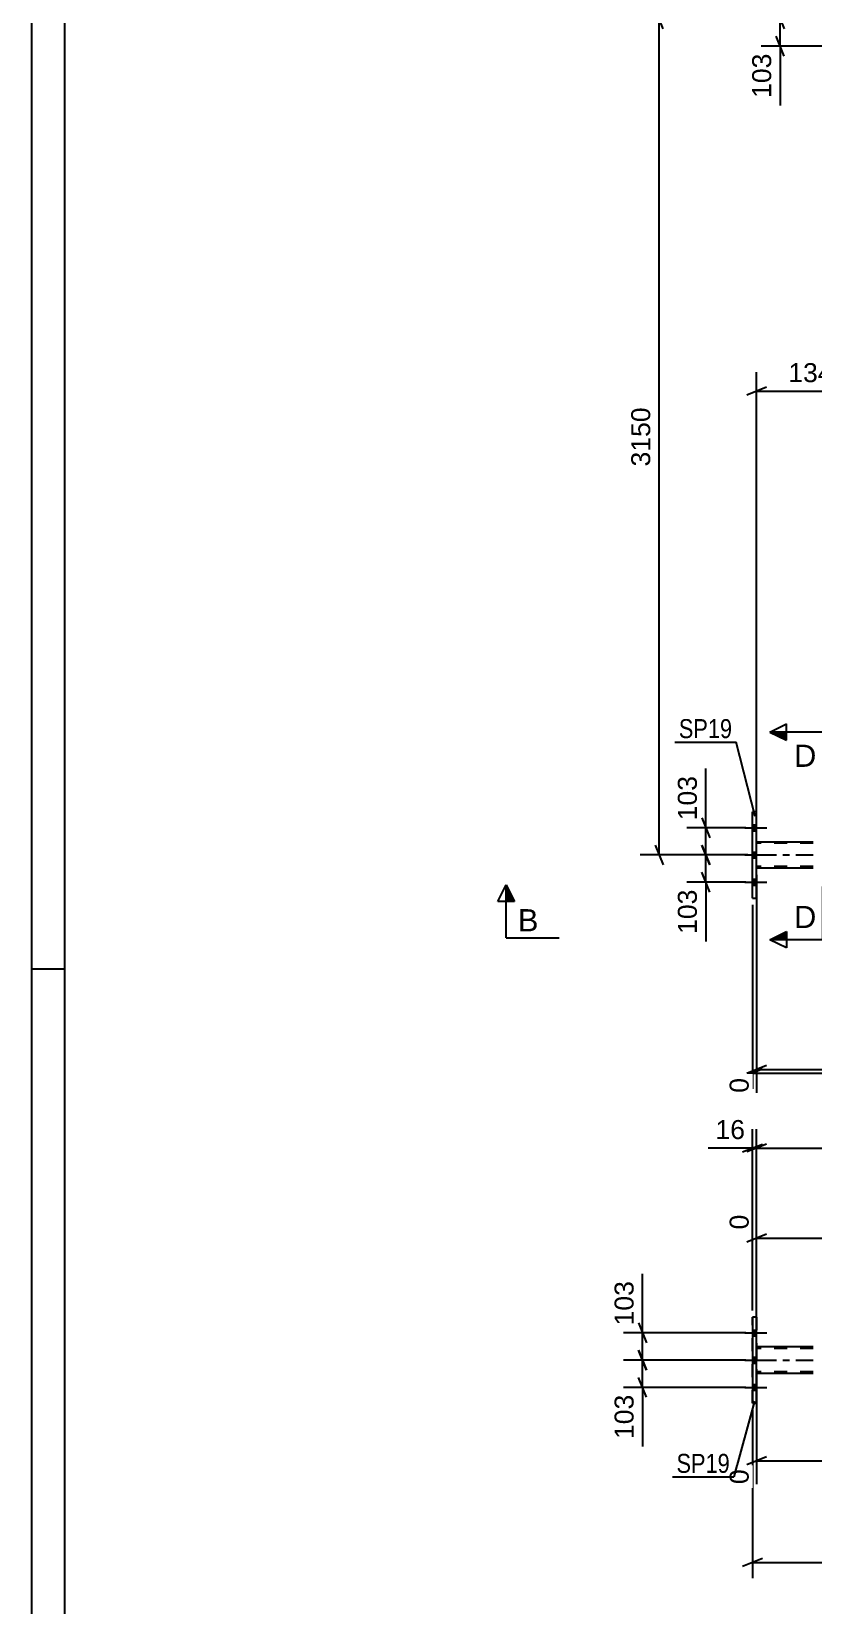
# Model space of a CAD drawing. Header units: millimetres. Extents: x 0 to 841, y 0 to 594.
# Drawn here: x 0 to 117.9, y 202.1 to 439.3 of the extents above; entities that cross this region are included whole.
import ezdxf

# ---------------------------------------------------------------- set-up
doc = ezdxf.new("R2010")
doc.units = ezdxf.units.MM
doc.linetypes.add('DXK_LINE_DOT2', pattern=[3.9198, 1.9599, -1.9599])
doc.linetypes.add('DXK_LINE_DOT3', pattern=[5.9187, 2.979, -0.9799, 0.9799, -0.9799])
doc.styles.add('Arial', font='ARIAL.TTF', dxfattribs={"height": 0.2})
doc.styles.add('Arial Narrow', font='ARIALN.TTF', dxfattribs={"height": 0.2})

# ---------------------------------------------------------------- blocks, each defined once
blk = doc.blocks.new('Unknown-318895815-1115')
at = {"color": 5, "linetype": 'Continuous'}
for p, q in [((0, 594), (0, 0)), ((5, 589), (5, 5)), ((5, 298), (0, 298))]:
    blk.add_line(p, q, dxfattribs=at)
blk = doc.blocks.new('Part-318895815-3027 - 2943')
at = {"color": 2, "linetype": 'Continuous'}
for p, q in [((109.31, 317.23), (117.83, 317.23)), ((117.83, 313.23), (109.31, 313.23))]:
    blk.add_line(p, q, dxfattribs=at)
at = {"color": 7, "linetype": 'DXK_LINE_DOT2'}
for p, q in [((109.31, 313.23), (109.31, 317.23)), ((117.83, 316.99), (109.31, 316.99)), ((117.83, 313.47), (109.31, 313.47))]:
    blk.add_line(p, q, dxfattribs=at)
at = {"color": 7, "linetype": 'DXK_LINE_DOT3'}
blk.add_line((109.31, 315.23), (117.83, 315.23), dxfattribs=at)
blk = doc.blocks.new('Part-318895815-3186 - 2943')
at = {"color": 2, "linetype": 'Continuous'}
for p, q in [((108.67, 308.73), (108.67, 321.73)), ((109.31, 321.73), (108.67, 321.73)), ((109.31, 308.73), (109.31, 321.73)), ((108.67, 308.73), (109.31, 308.73))]:
    blk.add_line(p, q, dxfattribs=at)
blk = doc.blocks.new('Bolt-318895815-3261 - 2943')
at = {"linetype": 'Continuous'}
for points in [[(109.31, 318.89), (109.31, 319.77), (108.67, 319.77), (108.67, 318.89)], [(109.31, 318.89), (109.31, 319.77), (108.67, 319.77), (108.67, 318.89)], [(109.31, 318.89), (109.31, 319.77), (108.67, 319.77), (108.67, 318.89)], [(109.31, 314.79), (109.31, 315.67), (108.67, 315.67), (108.67, 314.79)], [(109.31, 314.79), (109.31, 315.67), (108.67, 315.67), (108.67, 314.79)], [(109.31, 310.69), (109.31, 311.57), (108.67, 311.57), (108.67, 310.69)], [(109.31, 310.69), (109.31, 311.57), (108.67, 311.57), (108.67, 310.69)], [(109.31, 310.69), (109.31, 311.57), (108.67, 311.57), (108.67, 310.69)]]:
    blk.add_hatch(color=1, dxfattribs=at).paths.add_polyline_path(points)
at = {"color": 1, "linetype": 'Continuous'}
for p, q in [((107.51, 319.33), (110.83, 319.33)), ((107.51, 319.33), (110.83, 319.33)), ((107.51, 319.33), (110.83, 319.33)), ((108.67, 319.77), (109.31, 319.77)), ((108.67, 319.77), (109.31, 319.77)), ((108.67, 319.77), (109.31, 319.77)), ((108.67, 318.89), (109.31, 318.89)), ((108.67, 318.89), (109.31, 318.89)), ((108.67, 318.89), (109.31, 318.89)), ((108.67, 315.67), (109.31, 315.67)), ((108.67, 315.67), (109.31, 315.67)), ((107.51, 315.23), (110.83, 315.23)), ((107.51, 315.23), (110.83, 315.23)), ((108.67, 314.79), (109.31, 314.79)), ((108.67, 314.79), (109.31, 314.79)), ((107.51, 311.13), (110.83, 311.13)), ((107.51, 311.13), (110.83, 311.13)), ((107.51, 311.13), (110.83, 311.13)), ((108.67, 311.57), (109.31, 311.57)), ((108.67, 311.57), (109.31, 311.57)), ((108.67, 311.57), (109.31, 311.57)), ((108.67, 310.69), (109.31, 310.69)), ((108.67, 310.69), (109.31, 310.69)), ((108.67, 310.69), (109.31, 310.69))]:
    blk.add_line(p, q, dxfattribs=at)
blk = doc.blocks.new('Part-318895815-4623 - 4507')
at = {"color": 2, "linetype": 'Continuous'}
for p, q in [((108.67, 245.59), (108.67, 245.59)), ((109.31, 245.59), (108.67, 245.59)), ((108.67, 245.59), (108.67, 232.59)), ((109.31, 245.59), (109.31, 245.59)), ((109.31, 232.59), (109.31, 245.59)), ((108.67, 232.59), (108.67, 232.59)), ((108.67, 232.59), (109.31, 232.59)), ((109.31, 232.59), (109.31, 232.59))]:
    blk.add_line(p, q, dxfattribs=at)
at = {"color": 7, "linetype": 'DXK_LINE_DOT2'}
for p, q in [((108.67, 232.59), (108.67, 245.59)), ((109.31, 245.59), (109.31, 232.59))]:
    blk.add_line(p, q, dxfattribs=at)
blk = doc.blocks.new('Bolt-318895815-4569 - 4507')
at = {"linetype": 'Continuous'}
for points in [[(109.31, 242.75), (109.31, 243.63), (108.67, 243.63), (108.67, 242.75)], [(109.31, 242.75), (109.31, 243.63), (108.67, 243.63), (108.67, 242.75)], [(109.31, 242.75), (109.31, 243.63), (108.67, 243.63), (108.67, 242.75)], [(109.31, 238.65), (109.31, 239.53), (108.67, 239.53), (108.67, 238.65)], [(109.31, 238.65), (109.31, 239.53), (108.67, 239.53), (108.67, 238.65)], [(109.31, 234.55), (109.31, 235.43), (108.67, 235.43), (108.67, 234.55)], [(109.31, 234.55), (109.31, 235.43), (108.67, 235.43), (108.67, 234.55)], [(109.31, 234.55), (109.31, 235.43), (108.67, 235.43), (108.67, 234.55)]]:
    blk.add_hatch(color=1, dxfattribs=at).paths.add_polyline_path(points)
at = {"color": 1, "linetype": 'Continuous'}
for p, q in [((107.51, 243.19), (110.83, 243.19)), ((107.51, 243.19), (110.83, 243.19)), ((107.51, 243.19), (110.83, 243.19)), ((108.67, 243.63), (109.31, 243.63)), ((108.67, 243.63), (109.31, 243.63)), ((108.67, 243.63), (109.31, 243.63)), ((108.67, 242.75), (109.31, 242.75)), ((108.67, 242.75), (109.31, 242.75)), ((108.67, 242.75), (109.31, 242.75)), ((107.51, 239.09), (110.83, 239.09)), ((107.51, 239.09), (110.83, 239.09)), ((108.67, 239.53), (109.31, 239.53)), ((108.67, 239.53), (109.31, 239.53)), ((108.67, 238.65), (109.31, 238.65)), ((108.67, 238.65), (109.31, 238.65)), ((107.51, 234.99), (110.83, 234.99)), ((107.51, 234.99), (110.83, 234.99)), ((107.51, 234.99), (110.83, 234.99)), ((108.67, 235.43), (109.31, 235.43)), ((108.67, 235.43), (109.31, 235.43)), ((108.67, 235.43), (109.31, 235.43)), ((108.67, 234.55), (109.31, 234.55)), ((108.67, 234.55), (109.31, 234.55)), ((108.67, 234.55), (109.31, 234.55))]:
    blk.add_line(p, q, dxfattribs=at)
blk = doc.blocks.new('Part-318895815-4676 - 4507')
at = {"color": 2, "linetype": 'Continuous'}
for p, q in [((117.83, 241.09), (109.31, 241.09)), ((117.83, 237.09), (109.31, 237.09))]:
    blk.add_line(p, q, dxfattribs=at)
at = {"color": 7, "linetype": 'DXK_LINE_DOT2'}
for p, q in [((109.31, 241.09), (109.31, 237.09)), ((109.31, 237.09), (109.31, 241.09)), ((117.83, 240.85), (109.31, 240.85)), ((117.83, 237.33), (109.31, 237.33)), ((109.31, 237.09), (109.31, 237.09))]:
    blk.add_line(p, q, dxfattribs=at)
at = {"color": 7, "linetype": 'DXK_LINE_DOT3'}
blk.add_line((109.31, 239.09), (117.83, 239.09), dxfattribs=at)
blk = doc.blocks.new('StraightDimension-318895815-3624 - 2943')
at = {"color": 7, "linetype": 'Continuous'}
for p, q in [((101.05, 316.73), (102.25, 313.73)), ((107.99, 315.23), (98.8, 315.23)), ((101.65, 311.13), (101.65, 315.23)), ((107.67, 311.13), (98.8, 311.13)), ((102.25, 309.63), (101.05, 312.63))]:
    blk.add_line(p, q, dxfattribs=at)
at = {"color": 0}
blk.add_wipeout([(100.9, 310.6), (96.7, 310.6), (96.7, 302.73), (100.9, 302.73)], dxfattribs=at)
at = {"color": 7, "linetype": 'Continuous'}
blk.add_line((101.65, 311.13), (101.65, 302.2), dxfattribs=at)
blk.add_line((101.65, 311.13), (101.65, 302.2), dxfattribs=at)
at = {"color": 3, "style": 'Arial'}
blk.add_text('103', height=2.865, rotation=90.0002, dxfattribs=at).set_placement((100.3, 303.33))
blk = doc.blocks.new('StraightDimension-318895815-3614 - 2943')
at = {"color": 7, "linetype": 'Continuous'}
for p, q in [((101.05, 320.83), (102.25, 317.83)), ((107.67, 319.33), (98.8, 319.33)), ((101.65, 315.23), (101.65, 319.33)), ((102.25, 313.73), (101.05, 316.73)), ((107.99, 315.23), (98.8, 315.23))]:
    blk.add_line(p, q, dxfattribs=at)
at = {"color": 0}
blk.add_wipeout([(100.9, 327.72), (96.7, 327.72), (96.7, 319.85), (100.9, 319.85)], dxfattribs=at)
at = {"color": 7, "linetype": 'Continuous'}
blk.add_line((101.65, 319.33), (101.65, 328.25), dxfattribs=at)
blk.add_line((101.65, 319.33), (101.65, 328.25), dxfattribs=at)
at = {"color": 3, "style": 'Arial'}
blk.add_text('103', height=2.865, rotation=90.0002, dxfattribs=at).set_placement((100.3, 320.45))
blk = doc.blocks.new('StraightDimension-318895815-4383 - 2943')
at = {"color": 7, "linetype": 'Continuous'}
for p, q in [((108.67, 307.73), (108.67, 279.96)), ((110.17, 282.96), (107.17, 281.76)), ((108.67, 282.36), (759.88, 282.36))]:
    blk.add_line(p, q, dxfattribs=at)
blk = doc.blocks.new('StraightDimension-318895815-3500 - 2943')
at = {"color": 7, "linetype": 'Continuous'}
for p, q in [((112.25, 442.72), (113.45, 439.72)), ((126.09, 441.22), (110, 441.22)), ((112.85, 437.12), (112.85, 441.22)), ((125.47, 437.12), (110, 437.12)), ((113.45, 435.62), (112.25, 438.62))]:
    blk.add_line(p, q, dxfattribs=at)
at = {"color": 0}
blk.add_wipeout([(112.1, 436.6), (107.9, 436.6), (107.9, 428.73), (112.1, 428.73)], dxfattribs=at)
at = {"color": 7, "linetype": 'Continuous'}
blk.add_line((112.85, 437.12), (112.85, 428.2), dxfattribs=at)
blk.add_line((112.85, 437.12), (112.85, 428.2), dxfattribs=at)
at = {"color": 3, "style": 'Arial'}
blk.add_text('103', height=2.865, rotation=90.0002, dxfattribs=at).set_placement((111.5, 429.33))
blk = doc.blocks.new('StraightDimension-318895815-3647 - 2943')
at = {"color": 7, "linetype": 'Continuous'}
for p, q in [((127.73, 438.22), (127.73, 382.74)), ((109.31, 318.23), (109.31, 387.99)), ((110.81, 385.74), (107.81, 384.54)), ((109.31, 385.14), (127.73, 385.14)), ((126.23, 384.54), (129.23, 385.74))]:
    blk.add_line(p, q, dxfattribs=at)
at = {"color": 0}
blk.add_wipeout([(123.57, 385.89), (123.57, 390.09), (113.48, 390.09), (113.48, 385.89)], dxfattribs=at)
at = {"color": 3, "style": 'Arial'}
blk.add_text('1346', height=2.865, dxfattribs=at).set_placement((114.08, 386.49))
blk = doc.blocks.new('StraightDimension-318895815-3958 - 2943')
at = {"color": 7, "linetype": 'Continuous'}
for p, q in [((95.22, 439.72), (94.02, 442.72)), ((126.09, 441.22), (91.77, 441.22)), ((94.62, 315.23), (94.62, 441.22)), ((94.02, 316.73), (95.22, 313.73)), ((107.67, 315.23), (91.77, 315.23))]:
    blk.add_line(p, q, dxfattribs=at)
at = {"color": 0}
blk.add_wipeout([(93.87, 383.27), (89.67, 383.27), (89.67, 373.18), (93.87, 373.18)], dxfattribs=at)
at = {"color": 3, "style": 'Arial'}
blk.add_text('3150', height=2.865, rotation=90.0002, dxfattribs=at).set_placement((93.27, 373.78))
blk = doc.blocks.new('StraightDimension-318895815-22677 - 2943')
at = {"color": 7, "linetype": 'Continuous'}
for p, q in [((144.35, 316.23), (144.35, 272.71)), ((109.31, 312.23), (109.31, 279.38)), ((110.81, 283.51), (107.81, 282.31)), ((109.31, 282.91), (144.35, 282.91)), ((142.85, 282.31), (145.85, 283.51))]:
    blk.add_line(p, q, dxfattribs=at)
at = {"color": 0}
blk.add_wipeout([(131.88, 283.66), (131.88, 287.86), (121.79, 287.86), (121.79, 283.66)], dxfattribs=at)
at = {"color": 0, "linetype": 'Continuous'}
for points in [[(108.71, 282.21), (104.51, 282.21), (104.51, 278.78), (108.71, 278.78)], [(143.75, 282.21), (139.55, 282.21), (139.55, 272.11), (143.75, 272.11)]]:
    blk.add_wipeout(points, dxfattribs=at)
at = {"color": 3, "style": 'Arial'}
blk.add_text('1993', height=2.865, dxfattribs=at).set_placement((122.39, 284.26))
at = {"color": 3, "linetype": 'Continuous', "style": 'Arial'}
for s, height, p in [('0', 2.87, (108.11, 279.38)), ('1993', 2.865, (143.15, 272.71))]:
    blk.add_text(s, height=height, rotation=90.0002, dxfattribs=at).set_placement(p)
blk = doc.blocks.new('StraightDimension-318895815-4910 - 4507')
at = {"color": 7, "linetype": 'Continuous'}
for p, q in [((91.51, 244.69), (92.71, 241.69)), ((107.67, 243.19), (89.26, 243.19)), ((92.11, 239.09), (92.11, 243.19)), ((92.71, 237.59), (91.51, 240.59)), ((107.67, 239.09), (89.26, 239.09))]:
    blk.add_line(p, q, dxfattribs=at)
at = {"color": 0}
blk.add_wipeout([(91.36, 251.59), (87.16, 251.59), (87.16, 243.72), (91.36, 243.72)], dxfattribs=at)
at = {"color": 7, "linetype": 'Continuous'}
blk.add_line((92.11, 243.19), (92.11, 252.11), dxfattribs=at)
blk.add_line((92.11, 243.19), (92.11, 252.11), dxfattribs=at)
at = {"color": 3, "style": 'Arial'}
blk.add_text('103', height=2.865, rotation=90.0002, dxfattribs=at).set_placement((90.76, 244.32))
blk = doc.blocks.new('StraightDimension-318895815-4789 - 4507')
at = {"color": 7, "linetype": 'Continuous'}
for p, q in [((108.67, 231.59), (108.67, 206.21)), ((110.17, 209.21), (107.17, 208.01)), ((108.67, 208.61), (689.78, 208.61))]:
    blk.add_line(p, q, dxfattribs=at)
blk = doc.blocks.new('StraightDimension-318895815-4837 - 4507')
at = {"color": 7, "linetype": 'Continuous'}
for p, q in [((109.31, 236.09), (109.31, 220.4)), ((210.27, 235.69), (210.27, 213.73)), ((110.81, 224.53), (107.81, 223.33)), ((109.31, 223.93), (210.27, 223.93)), ((208.77, 223.33), (211.77, 224.53))]:
    blk.add_line(p, q, dxfattribs=at)
at = {"color": 0}
blk.add_wipeout([(164.84, 224.68), (164.84, 228.88), (154.74, 228.88), (154.74, 224.68)], dxfattribs=at)
at = {"color": 0, "linetype": 'Continuous'}
for points in [[(108.71, 223.23), (104.51, 223.23), (104.51, 219.8), (108.71, 219.8)], [(209.67, 223.23), (205.47, 223.23), (205.47, 213.13), (209.67, 213.13)]]:
    blk.add_wipeout(points, dxfattribs=at)
at = {"color": 3, "style": 'Arial'}
blk.add_text('4102', height=2.865, dxfattribs=at).set_placement((155.34, 225.28))
at = {"color": 3, "linetype": 'Continuous', "style": 'Arial'}
for s, height, p in [('0', 2.87, (108.11, 220.4)), ('4102', 2.865, (209.07, 213.73))]:
    blk.add_text(s, height=height, rotation=90.0002, dxfattribs=at).set_placement(p)
blk = doc.blocks.new('StraightDimension-318895815-4893 - 4507')
at = {"color": 7, "linetype": 'Continuous'}
for p, q in [((210.27, 242.49), (210.27, 267.67)), ((109.31, 242.09), (109.31, 261)), ((110.81, 258.08), (107.81, 256.88)), ((109.31, 257.48), (210.27, 257.48)), ((208.77, 256.88), (211.77, 258.08))]:
    blk.add_line(p, q, dxfattribs=at)
at = {"color": 0, "linetype": 'Continuous'}
for points in [[(209.67, 268.27), (205.47, 268.27), (205.47, 258.18), (209.67, 258.18)], [(108.71, 261.6), (104.51, 261.6), (104.51, 258.18), (108.71, 258.18)]]:
    blk.add_wipeout(points, dxfattribs=at)
at = {"color": 0}
blk.add_wipeout([(164.84, 258.23), (164.84, 262.43), (154.74, 262.43), (154.74, 258.23)], dxfattribs=at)
at = {"color": 3, "linetype": 'Continuous', "style": 'Arial'}
for s, height, p in [('4102', 2.865, (209.07, 258.78)), ('0', 2.87, (108.11, 258.78))]:
    blk.add_text(s, height=height, rotation=90.0002, dxfattribs=at).set_placement(p)
at = {"color": 3, "style": 'Arial'}
blk.add_text('4102', height=2.865, dxfattribs=at).set_placement((155.34, 258.83))
blk = doc.blocks.new('StraightDimension-318895815-4918 - 4507')
at = {"color": 7, "linetype": 'Continuous'}
for p, q in [((91.51, 240.59), (92.71, 237.59)), ((107.67, 239.09), (89.26, 239.09)), ((92.11, 234.99), (92.11, 239.09)), ((107.67, 234.99), (89.26, 234.99)), ((92.71, 233.49), (91.51, 236.49))]:
    blk.add_line(p, q, dxfattribs=at)
at = {"color": 0}
blk.add_wipeout([(91.36, 234.47), (87.16, 234.47), (87.16, 226.6), (91.36, 226.6)], dxfattribs=at)
at = {"color": 7, "linetype": 'Continuous'}
blk.add_line((92.11, 234.99), (92.11, 226.07), dxfattribs=at)
blk.add_line((92.11, 234.99), (92.11, 226.07), dxfattribs=at)
at = {"color": 3, "style": 'Arial'}
blk.add_text('103', height=2.865, rotation=90.0002, dxfattribs=at).set_placement((90.76, 227.2))
blk = doc.blocks.new('StraightDimension-318895815-12005 - 4507')
at = {"color": 7, "linetype": 'Continuous'}
for p, q in [((109.31, 246.59), (109.31, 273.91)), ((110.81, 271.66), (107.81, 270.46)), ((109.31, 271.06), (689.14, 271.06))]:
    blk.add_line(p, q, dxfattribs=at)
blk = doc.blocks.new('StraightDimension-318895815-12006 - 4507')
at = {"color": 7, "linetype": 'Continuous'}
for p, q in [((108.67, 246.59), (108.67, 273.91)), ((109.31, 246.59), (109.31, 273.91)), ((107.17, 270.46), (110.17, 271.66)), ((110.81, 271.66), (107.81, 270.46)), ((108.67, 271.06), (109.31, 271.06))]:
    blk.add_line(p, q, dxfattribs=at)
at = {"color": 0}
blk.add_wipeout([(108.15, 271.81), (108.15, 276.01), (102.5, 276.01), (102.5, 271.81)], dxfattribs=at)
at = {"color": 7, "linetype": 'Continuous'}
blk.add_line((108.67, 271.06), (101.98, 271.06), dxfattribs=at)
blk.add_line((108.67, 271.06), (101.98, 271.06), dxfattribs=at)
at = {"color": 3, "style": 'Arial'}
blk.add_text('16', height=2.865, dxfattribs=at).set_placement((103.1, 272.41))
blk = doc.blocks.new('Mark-318895815-3182 - 2943')
at = {"color": 0}
blk.add_wipeout([(105.62, 332.84), (105.62, 335.84), (97.58, 335.84), (97.58, 332.84)], dxfattribs=at)
blk.add_wipeout([(105.62, 332.84), (105.62, 335.84), (97.58, 335.84), (97.58, 332.84)], dxfattribs=at)
at = {"color": 30, "linetype": 'Continuous'}
for p in [(96.98, 332.24), (109.11, 321.02)]:
    blk.add_line(p, (106.22, 332.24), dxfattribs=at)
at = {"color": 3, "style": 'Arial Narrow'}
blk.add_text('SP19', height=2.863, dxfattribs=at).set_placement((97.58, 332.84))
blk = doc.blocks.new('SectionMark-318895815-4451 - 2943')
at = {"color": 6, "linetype": 'Continuous'}
for p, q in [((111.31, 333.76), (113.81, 335.01)), ((119.31, 333.76), (111.31, 333.76)), ((119.31, 302.46), (111.31, 302.46)), ((113.81, 301.21), (111.31, 302.46))]:
    blk.add_line(p, q, dxfattribs=at)
at = {"color": 0, "linetype": 'Continuous'}
for points in [[(118.31, 328.51), (118.31, 332.01), (114.94, 332.01), (114.94, 328.51)], [(118.31, 304.21), (118.31, 307.71), (114.94, 307.71), (114.94, 304.21)]]:
    blk.add_wipeout(points, dxfattribs=at)
at = {"linetype": 'Continuous'}
for points in [[(113.81, 333.76), (113.81, 332.51), (111.31, 333.76)], [(113.81, 303.71), (113.81, 302.46), (111.31, 302.46)]]:
    blk.add_hatch(color=6, dxfattribs=at).paths.add_polyline_path(points)
at = {"color": 6, "linetype": 'Continuous'}
for p, q in [((113.81, 332.51), (113.81, 335.01)), ((111.31, 333.76), (113.81, 332.51)), ((119.31, 333.76), (119.31, 325.76)), ((119.31, 302.46), (119.31, 310.46)), ((111.31, 302.46), (113.81, 303.71)), ((113.81, 303.71), (113.81, 301.21))]:
    blk.add_line(p, q, dxfattribs=at)
at = {"color": 3, "linetype": 'Continuous', "style": 'Arial'}
for p in [(114.94, 328.51), (114.94, 304.21)]:
    blk.add_text('D', height=3.34, dxfattribs=at).set_placement(p)
blk = doc.blocks.new('SectionMark-318895815-4455 - 2943')
at = {"color": 6, "linetype": 'Continuous'}
for p in [(70.31, 308.22), (71.56, 302.72)]:
    blk.add_line(p, (71.56, 310.72), dxfattribs=at)
at = {"color": 0, "linetype": 'Continuous'}
blk.add_wipeout([(76.42, 303.72), (76.42, 307.22), (73.31, 307.22), (73.31, 303.72)], dxfattribs=at)
at = {"linetype": 'Continuous'}
blk.add_hatch(color=6, dxfattribs=at).paths.add_polyline_path([(72.81, 308.22), (71.56, 308.22), (71.56, 310.72)])
at = {"color": 6, "linetype": 'Continuous'}
for p, q in [((71.56, 310.72), (72.81, 308.22)), ((72.81, 308.22), (70.31, 308.22)), ((71.56, 302.72), (79.56, 302.72))]:
    blk.add_line(p, q, dxfattribs=at)
at = {"color": 3, "linetype": 'Continuous', "style": 'Arial'}
blk.add_text('B', height=3.34, dxfattribs=at).set_placement((73.31, 303.72))
blk = doc.blocks.new('Mark-318895815-4619 - 4507')
at = {"color": 0}
blk.add_wipeout([(105.26, 222.1), (105.26, 225.1), (97.23, 225.1), (97.23, 222.1)], dxfattribs=at)
blk.add_wipeout([(105.26, 222.1), (105.26, 225.1), (97.23, 225.1), (97.23, 222.1)], dxfattribs=at)
at = {"color": 30, "linetype": 'Continuous'}
for p in [(108.97, 232.93), (96.63, 221.5)]:
    blk.add_line(p, (105.86, 221.5), dxfattribs=at)
at = {"color": 3, "style": 'Arial Narrow'}
blk.add_text('SP19', height=2.863, dxfattribs=at).set_placement((97.23, 222.1))

msp = doc.modelspace()

# ---------------------------------------------------------------- block references
for name in ['Unknown-318895815-1115', 'Part-318895815-3186 - 2943', 'Bolt-318895815-3261 - 2943', 'Part-318895815-3027 - 2943', 'Part-318895815-4623 - 4507', 'Bolt-318895815-4569 - 4507', 'Part-318895815-4676 - 4507']:
    msp.add_blockref(name, (0, 0))

# ---------------------------------------------------------------- next in the draw order: block references
for name in ['StraightDimension-318895815-3624 - 2943', 'StraightDimension-318895815-4910 - 4507', 'StraightDimension-318895815-4789 - 4507']:
    msp.add_blockref(name, (0, 0))

# ---------------------------------------------------------------- next in the draw order: block references
for name in ['StraightDimension-318895815-3614 - 2943', 'StraightDimension-318895815-4893 - 4507', 'StraightDimension-318895815-4837 - 4507']:
    msp.add_blockref(name, (0, 0))

# ---------------------------------------------------------------- next in the draw order: block references
for name in ['StraightDimension-318895815-4383 - 2943', 'StraightDimension-318895815-4918 - 4507']:
    msp.add_blockref(name, (0, 0))

# ---------------------------------------------------------------- next in the draw order: block references
for name in ['StraightDimension-318895815-3500 - 2943', 'Mark-318895815-4619 - 4507']:
    msp.add_blockref(name, (0, 0))

# ---------------------------------------------------------------- next in the draw order: block references
msp.add_blockref('StraightDimension-318895815-3647 - 2943', (0, 0))

# ---------------------------------------------------------------- next in the draw order: block references
msp.add_blockref('StraightDimension-318895815-3958 - 2943', (0, 0))

# ---------------------------------------------------------------- next in the draw order: block references
for name in ['Mark-318895815-3182 - 2943', 'StraightDimension-318895815-22677 - 2943']:
    msp.add_blockref(name, (0, 0))

# ---------------------------------------------------------------- next in the draw order: block references
for name in ['SectionMark-318895815-4451 - 2943', 'StraightDimension-318895815-12005 - 4507']:
    msp.add_blockref(name, (0, 0))

# ---------------------------------------------------------------- next in the draw order: block references
for name in ['SectionMark-318895815-4455 - 2943', 'StraightDimension-318895815-12006 - 4507']:
    msp.add_blockref(name, (0, 0))

doc.saveas('drawing.dxf')
